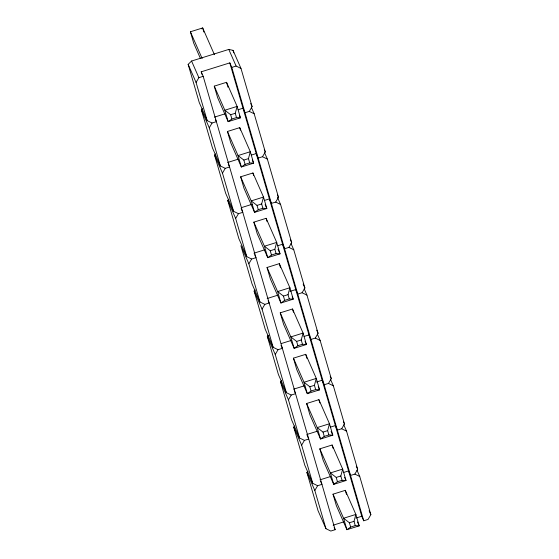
<?xml version="1.0" encoding="UTF-8"?>
<svg xmlns="http://www.w3.org/2000/svg" width="559" height="559" viewBox="0 0 559 559"><rect width="100%" height="100%" fill="white"/><g stroke="black" fill="none" stroke-linecap="round" stroke-linejoin="round"><path stroke-width="0.84" d="M239.42 115.482L240.447 117.816L236.506 117.579L235.255 113.288L237.121 106.392L226.549 82.306L214.265 86.135L217.591 97.559L228.163 121.645L240.447 117.816L237.121 106.392L224.837 110.221L214.265 86.135M252.277 160.042L253.639 163.151L249.698 162.914L248.455 158.63L250.313 151.727L239.741 127.641L227.457 131.477L230.783 142.894L241.355 166.987L253.639 163.151L250.313 151.727L238.029 155.563L227.457 131.477M265.127 204.608L266.832 208.493L262.891 208.248L261.647 203.965L263.513 197.068L252.934 172.983L240.656 176.812L243.976 188.236L254.555 212.322L266.832 208.493L263.513 197.068L251.229 200.898L240.656 176.812M277.984 249.167L280.031 253.828L276.09 253.59L274.839 249.307L276.705 242.403L266.133 218.317L253.849 222.147L257.175 233.571L267.747 257.657L280.031 253.828L276.705 242.403L264.421 246.239L253.849 222.147M292.203 296.836L293.223 299.163L289.282 298.925L288.039 294.642L289.897 287.738L279.325 263.652L267.041 267.488L270.367 278.913L280.939 302.999L293.223 299.163L289.897 287.738L277.62 291.574L267.041 267.488M305.053 341.395L306.416 344.505L302.482 344.267L301.231 339.977L303.097 333.08L292.518 308.994L280.241 312.823L283.567 324.248L294.139 348.334L306.416 344.505L303.097 333.08L290.813 336.909L280.241 312.823M318.253 386.73L319.615 389.84L315.674 389.602L314.424 385.319L316.289 378.415L305.717 354.329L293.433 358.165L296.759 369.583L307.331 393.676L319.615 389.84L316.289 378.415L304.005 382.251L293.433 358.165M331.103 431.296L332.808 435.181L328.867 434.937L327.623 430.654L329.482 423.757L318.909 399.671L306.625 403.5L309.952 414.925L320.524 439.011L332.808 435.181L329.482 423.757L317.205 427.586L306.625 403.5M344.637 477.407L346.007 480.516L342.066 480.279L340.815 475.995L342.681 469.092L332.109 445.006L319.825 448.835L323.151 460.26L333.723 484.346L346.007 480.516L342.681 469.092L330.397 472.928L319.825 448.835M357.494 521.966L359.199 525.851L355.258 525.614L354.015 521.33L355.873 514.427L345.301 490.341L333.017 494.177L336.343 505.602L346.915 529.687L359.199 525.851L355.873 514.427L343.589 518.263L333.017 494.177M215.397 119.402L216.389 121.666L212.071 123.008L207.193 120.639L196.076 82.439L198.871 77.673L203.19 76.324L335.141 529.701L330.823 531.05L325.946 528.681L318.015 510.612L306.898 472.418L308.044 471.3M228.261 163.99L229.581 167.001L225.263 168.35L220.386 165.974L209.269 127.78L212.071 123.008M238.099 109.753L242.997 108.222L244.982 112.743L249.3 111.395L252.102 106.622L240.985 68.429L233.054 50.366L228.799 49.416L191.569 61.029L188.145 64.376L199.263 102.577L207.193 120.639M241.125 208.577L242.781 212.336L238.462 213.685L233.585 211.316L222.468 173.115L225.263 168.35M251.291 155.095L256.197 153.564L258.174 158.078L262.492 156.73L265.294 151.964L254.177 113.763L251.417 107.482M254.652 254.666L255.973 257.678L251.655 259.027L246.778 256.651L235.66 218.457L238.462 213.685M264.491 200.429L269.389 198.899L271.374 203.413L275.692 202.072L278.487 197.299L267.37 159.105L264.617 152.824M268.173 300.756L269.165 303.013L264.847 304.362L259.97 301.993L248.853 263.792L251.655 259.027M277.683 245.764L282.581 244.241L284.566 248.755L288.884 247.406L291.686 242.641L280.569 204.44L277.467 197.376M281.037 345.343L282.365 348.355L278.047 349.696L273.169 347.328L262.052 309.127L264.847 304.362M290.058 291.358L295.781 289.576L297.765 294.09L302.084 292.741L304.879 287.976L293.761 249.775L291.001 243.493M294.237 390.678L295.557 393.69L291.239 395.038L286.362 392.663L275.245 354.469L278.047 349.696M304.075 336.441L308.973 334.911L310.958 339.432L315.276 338.083L318.071 333.311L306.961 295.117L304.201 288.835M307.101 435.265L308.75 439.025L304.431 440.373L299.554 438.004L288.437 399.804L291.239 395.038M316.45 382.035L322.173 380.253L324.15 384.767L328.468 383.418L331.27 378.653L320.153 340.452L317.393 334.17M320.628 481.355L321.949 484.367L317.631 485.715L312.754 483.339L301.636 445.146L304.431 440.373M330.46 427.118L335.365 425.588L337.35 430.102L341.668 428.76L344.463 423.988L333.346 385.794L330.593 379.512M325.946 528.681L314.829 490.481L317.631 485.715M343.659 472.453L348.557 470.93L350.542 475.443L354.86 474.095L357.662 469.329L346.545 431.129L343.785 424.847M356.977 470.182L359.737 476.464L370.855 514.664L368.053 519.43L363.734 520.778L361.757 516.264L229.805 62.887L201.212 71.811L201.932 74.284M220.386 165.974L212.455 147.911L201.338 109.718L202.484 108.6M233.585 211.316L225.654 193.253L214.537 155.053L215.676 153.935M246.778 256.651L238.847 238.588L227.73 200.388L228.869 199.277M273.169 347.328L265.239 329.265L254.121 291.064L255.26 289.953M268.46 335.288L267.314 336.406L278.431 374.6L286.362 392.663M299.554 438.004L291.63 419.942L280.513 381.741L281.652 380.623M312.754 483.339L304.823 465.277L293.706 427.076L294.845 425.965M201.443 28.83L202.686 27.95L214.425 54.684M231.901 119.011L228.163 121.645L224.837 110.221L230.65 114.728L231.901 119.011L236.506 117.579M245.094 164.353L241.355 166.987L238.029 155.563L243.843 160.07L245.094 164.353L249.698 162.914M258.286 209.688L254.555 212.322L251.229 200.898L257.042 205.405L258.286 209.688L262.891 208.248M271.485 255.023L267.747 257.657L264.421 246.239L270.235 250.739L271.485 255.023L276.09 253.59M284.678 300.365L280.939 302.999L277.62 291.574L283.434 296.081L284.678 300.365L289.282 298.925M297.87 345.7L294.139 348.334L290.813 336.909L296.626 341.416L297.87 345.7L302.482 344.267M311.07 391.041L307.331 393.676L304.005 382.251L309.819 386.758L311.07 391.041L315.674 389.602M324.262 436.376L320.524 439.011L317.205 427.586L323.018 432.093L324.262 436.376L328.867 434.937M337.454 481.711L333.723 484.346L330.397 472.928L336.211 477.428L337.454 481.711L342.066 480.279M350.654 527.053L346.915 529.687L343.589 518.263L349.403 522.77L350.654 527.053L355.258 525.614M200.29 58.15L193.728 43.204L190.402 31.779L202.686 27.95L203.874 32.031M229.805 62.887L231.789 67.401L236.108 66.053L240.985 68.429M214.404 117.145L225.025 113.833M230.65 114.728L235.255 113.288M227.597 162.487L238.218 159.168M243.843 160.07L248.455 158.63M241.614 207.571L252.235 204.252M257.042 205.405L261.647 203.965M253.989 253.157L264.61 249.845M270.235 250.739L274.839 249.307M267.188 298.499L277.809 295.187M283.434 296.081L288.039 294.642M268.977 335.882L267.314 336.406L275.245 354.469M281.198 343.582L291.001 340.522M296.626 341.416L301.231 339.977M293.573 389.176L304.194 385.857M309.819 386.758L314.424 385.319M306.772 434.511L317.393 431.199M323.018 432.093L327.623 430.654M319.965 479.846L330.586 476.534M336.211 477.428L340.815 475.995M333.157 525.187L343.778 521.875M356.034 518.046L361.757 516.264M349.403 522.77L354.015 521.33M249.3 111.395L254.177 113.763M262.492 156.73L267.37 159.105M275.692 202.072L280.569 204.44M288.884 247.406L293.761 249.775M302.084 292.741L306.961 295.117M315.276 338.083L320.153 340.452M328.468 383.418L333.346 385.794M341.668 428.76L346.545 431.129M354.86 474.095L359.737 476.464M228.799 49.416L236.108 66.053M250.718 103.485L252.102 106.622M264.26 149.609L265.294 151.964M277.453 194.944L278.487 197.299M290.303 239.497L291.686 242.641M303.153 284.049L304.879 287.976M190.402 31.779L202.141 58.52M316.694 330.173L318.071 333.311M201.212 71.811L203.19 76.324M330.236 376.298L331.27 378.653M191.569 61.029L198.871 77.673M188.145 64.376L196.076 82.439M343.429 421.633L344.463 423.988M201.338 109.718L209.269 127.78M356.279 466.185L357.662 469.329M214.537 155.053L222.468 173.115M369.129 510.737L370.855 514.664M227.73 200.388L235.66 218.457M248.853 263.792L240.929 245.729L252.039 283.923L259.97 301.993M254.121 291.064L262.052 309.127M280.513 381.741L288.437 399.804M293.706 427.076L301.636 445.146M334.149 527.444L335.141 529.701M306.898 472.418L314.829 490.481M233.054 50.366L233.781 52.853M231.789 67.401L363.734 520.778M226.549 82.306L227.974 87.197M239.741 127.641L240.454 130.086M252.934 172.983L253.646 175.428M266.133 218.317L267.083 221.581M279.325 263.652L280.513 267.733M292.518 308.994L293.468 312.257M305.717 354.329L306.905 358.41M318.909 399.671L319.86 402.934M332.109 445.006L333.059 448.269M345.301 490.341L346.489 494.422"/></g></svg>
